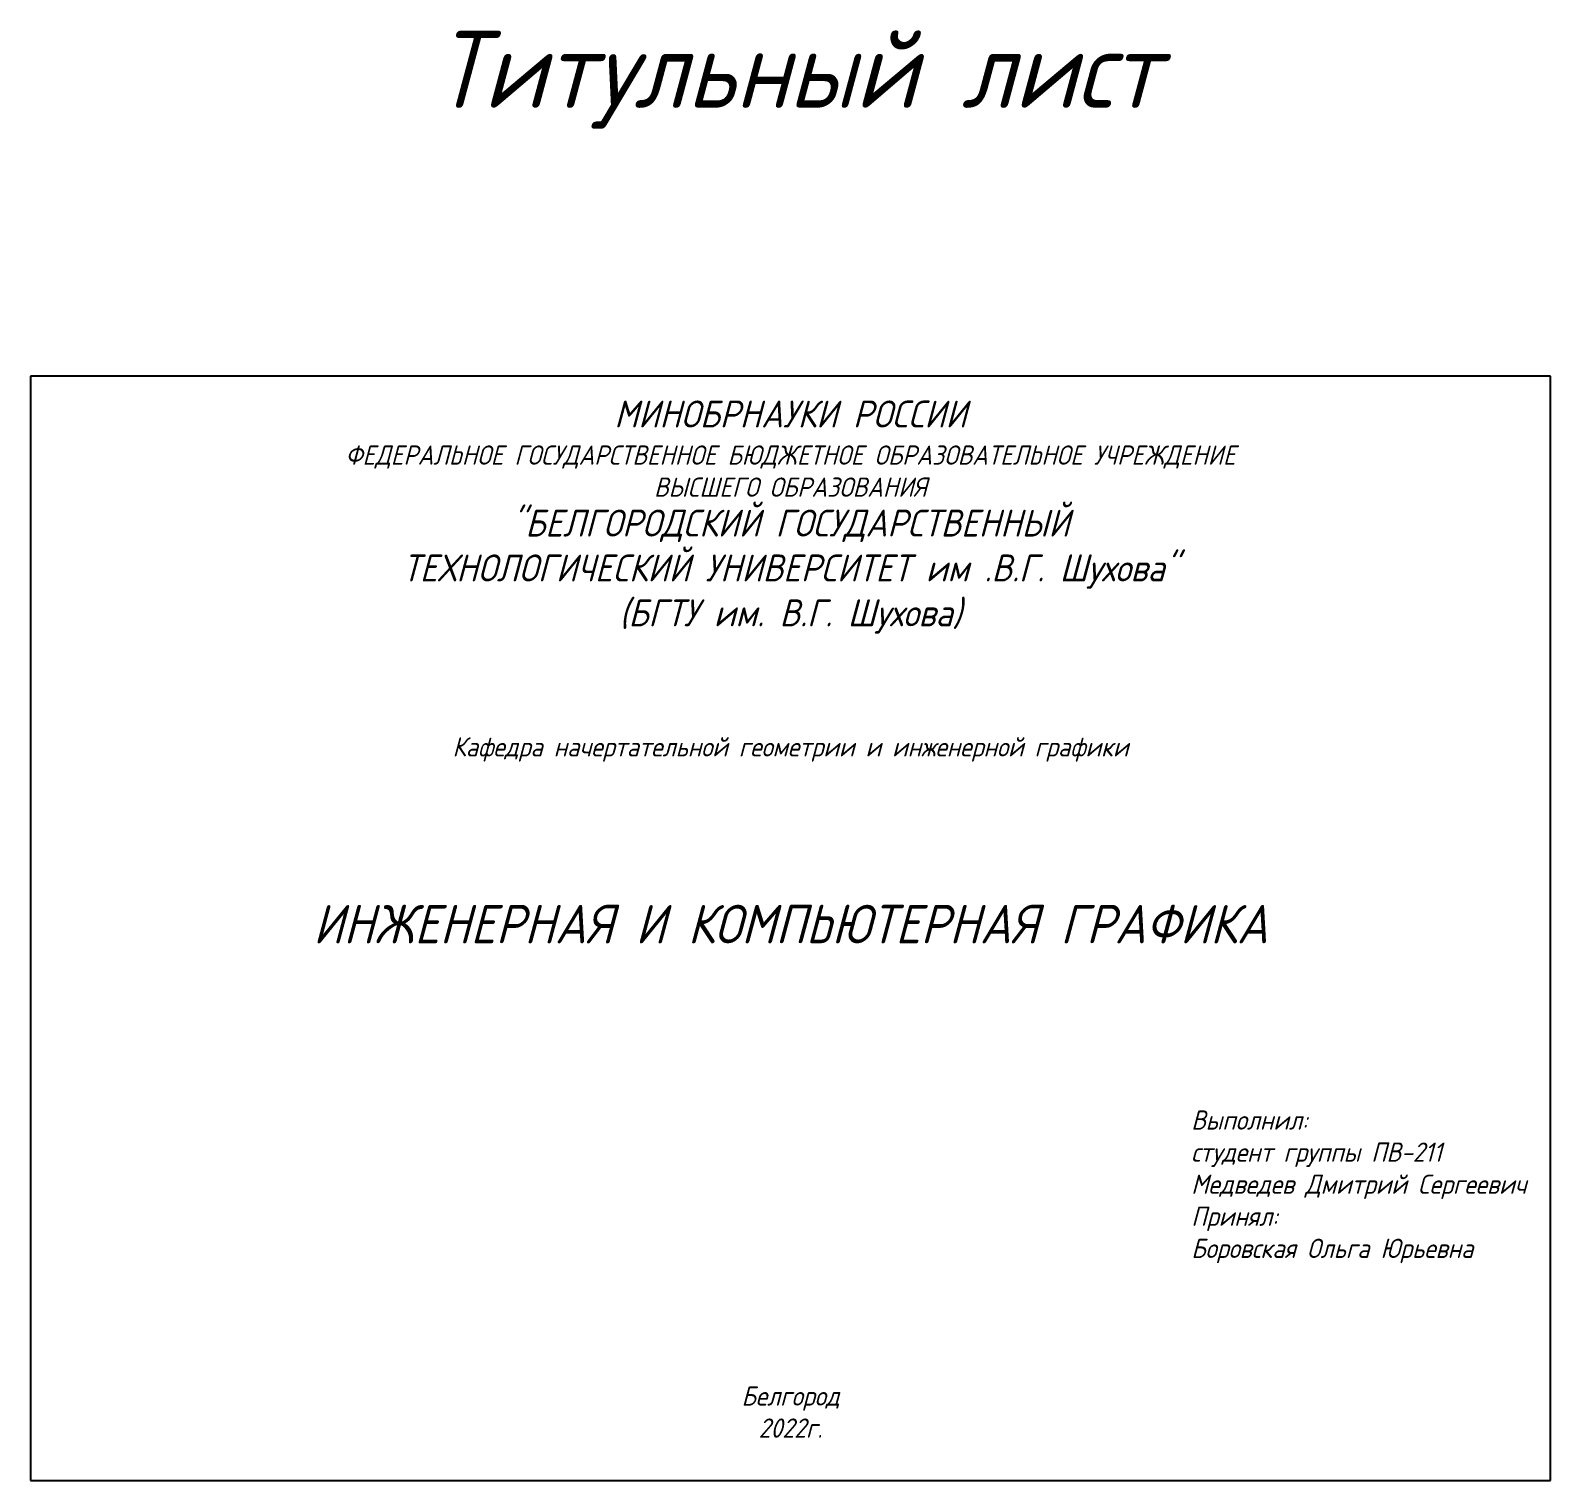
# Model space of a CAD drawing. Header units: inches. Extents: x 39 to 2522, y 44 to 1378.
# Drawn here: x 39.2 to 434.2, y 43.8 to 420.7 of the extents above; entities that cross this region are included whole.
import ezdxf

# ---------------------------------------------------------------- set-up
doc = ezdxf.new("R2010")
doc.units = ezdxf.units.IN
doc.header["$MEASUREMENT"] = 0
doc.layers.add('аннотации', color=1, linetype='Continuous', lineweight=40)
doc.styles.add('GOST', font='ISOCPEUR.TTF', dxfattribs={"width": 0.9, "oblique": 15, "height": 7})

# ---------------------------------------------------------------- blocks, each defined once
blk = doc.blocks.new('A$C8ca95bfd')
at = {"layer": 'Defpoints'}
for p, q in [((0, 287), (0, 0)), ((395, 287), (0, 287)), ((395, 0), (395, 287)), ((0, 0), (395, 0))]:
    blk.add_line(p, q, dxfattribs=at)
at = {"layer": 'аннотации', "attachment_point": 1, "style": 'GOST'}
for s, insert, char_height, width in [('\\pxqc;МИНОБРНАУКИ РОССИИ\\P{\\H0.71429x;ФЕДЕРАЛЬНОЕ ГОСУДАРСТВЕННОЕ БЮДЖЕТНОЕ ОБРАЗОВАТЕЛЬНОЕ УЧРЕЖДЕНИЕ\\PВЫСШЕГО ОБРАЗОВАНИЯ\\P}"БЕЛГОРОДСКИЙ ГОСУДАРСТВЕННЫЙ \\PТЕХНОЛОГИЧЕСКИЙ УНИВЕРСИТЕТ им .В.Г. Шухова"\\P(БГТУ им. В.Г. Шухова)', (0, 280.69), 7, 395), ('\\pxqc;Кафедра начертательной геометрии и инженерной графики', (0, 193.2), 5, 395), ('\\pxqc;ИНЖЕНЕРНАЯ И КОМПЬЮТЕРНАЯ ГРАФИКА', (0, 149.63), 10, 395), ('\\pxql;{\\fISOCPEUR|b0|i0|c204|p34;Выполнил}:    \\P{\\fISOCPEUR|b0|i0|c204|p34;студент группы ПВ-211\\PМедведев Дмитрий Сергеевич\\PПринял}:\\P{\\fISOCPEUR|b0|i0|c204|p34;Боровская Ольга Юрьевна}', (301.63, 96.2), 5, 90.4093), ('\\pxqc;{\\fISOCPEUR|b0|i0|c204|p34;Белгород\\P}2022{\\fISOCPEUR|b0|i0|c204|p34;г}.', (0, 24.49), 5, 395)]:
    blk.add_mtext(s, dxfattribs=dict(at, insert=insert, char_height=char_height, width=width))

msp = doc.modelspace()

# ---------------------------------------------------------------- linework, layer by layer
at = {"layer": 'Defpoints'}
for p, q in [((39.22, 330.76), (39.22, 43.76)), ((434.22, 330.76), (39.22, 330.76)), ((434.22, 43.76), (434.22, 330.76)), ((39.22, 43.76), (434.22, 43.76))]:
    msp.add_line(p, q, dxfattribs=at)

# ---------------------------------------------------------------- block references
msp.add_blockref('A$C8ca95bfd', (39.22, 43.76))

# ---------------------------------------------------------------- texts
at = {"layer": 'Defpoints', "insert": (136.44, 420.52), "char_height": 20, "width": 203.7791, "attachment_point": 1, "style": 'GOST'}
msp.add_mtext('\\pxqc;Титульный лист', dxfattribs=at)

doc.saveas('drawing.dxf')
